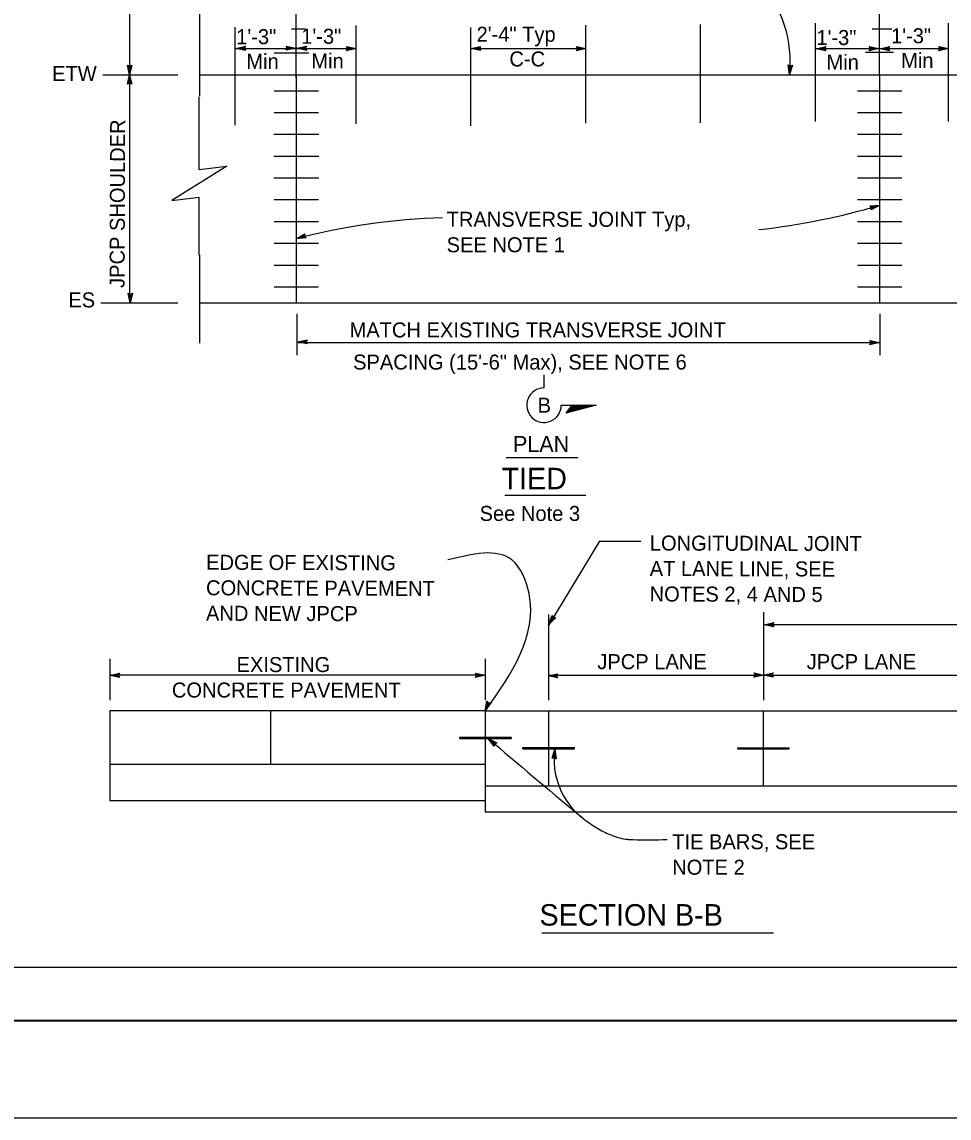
# Model space of a CAD drawing. Extents: x -894 to 866, y -476 to 714.
# Drawn here: x -185 to 247, y -476 to 35 of the extents above; entities that cross this region are included whole.
import ezdxf

# ---------------------------------------------------------------- set-up
doc = ezdxf.new("R2010")
doc.units = 0
for name, color, linetype in [('10 Sheet Format', 7, 'Continuous'), ('22 Misc Cnst Det', 7, 'Continuous'), ('56 Stage 3 Anno', 7, 'Continuous'), ('57 Undefined', 7, 'Continuous'), ('60 Nongeo Data', 7, 'Continuous')]:
    doc.layers.add(name, color=color, linetype=linetype)

msp = doc.modelspace()

# ---------------------------------------------------------------- linework, layer by layer
at = {"layer": '10 Sheet Format'}
for p, q in [((-813.45, -406.04), (811.55, -406.04)), ((-863.43, -431.04), (836.57, -431.04))]:
    msp.add_line(p, q, dxfattribs=at)
for points in [[(-894.04, 713.55), (865.96, 713.55), (865.96, -476.45), (-894.04, -476.45)], [(-863.43, 668.96), (836.59, 668.96), (836.59, -431.03), (-863.43, -431.03)]]:
    msp.add_lwpolyline(points, close=True, dxfattribs=at)
at = {"layer": '22 Misc Cnst Det'}
for p, q in [((58.53, -136.1), (58.53, -129.98)), ((66.56, -144.13), (82.84, -144.13)), ((82.84, -144.13), (68.63, -147.76)), ((71.56, -144.13), (68.63, -147.76)), ((81.67, -144.13), (68.93, -147.38)), ((80.5, -144.13), (69.24, -147.01)), ((79.34, -144.13), (69.54, -146.63)), ((78.17, -144.13), (69.85, -146.26)), ((77, -144.13), (70.15, -145.88)), ((75.83, -144.13), (70.45, -145.5)), ((74.66, -144.13), (70.76, -145.13)), ((73.49, -144.13), (71.06, -144.75)), ((72.32, -144.13), (71.37, -144.38))]:
    msp.add_line(p, q, dxfattribs=at)
msp.add_arc((58.53, -144.13), 8.04, 89.9995, 360, dxfattribs=at)
at = {"layer": '56 Stage 3 Anno'}
for p, q in [((-102.07, 114.39), (-102.07, -0.05)), ((-85.33, 22.13), (-29.02, 22.13)), ((-85.13, 22.2), (-80.63, 23.19)), ((-80.63, 21.19), (-85.13, 22.2)), ((-85.13, 22.2), (-85.13, 22.2)), ((-80.79, 21.46), (-84.09, 22.2)), ((-84.08, 22.2), (-80.8, 22.92)), ((-83.05, 22.2), (-80.94, 22.66)), ((-80.96, 21.73), (-83.05, 22.2)), ((-82.02, 22.19), (-81.11, 22.4)), ((-81.1, 21.99), (-82.02, 22.19)), ((-80.63, 23.19), (-81.23, 22.2)), ((-81.23, 22.2), (-80.63, 21.19)), ((-80.63, 23.19), (-80.63, 23.19)), ((-80.63, 21.19), (-80.63, 21.19)), ((-60.99, 22.32), (-61.59, 23.32)), ((-61.59, 23.32), (-61.59, 23.32)), ((-61.59, 23.32), (-57.09, 22.32)), ((-57.09, 22.32), (-61.59, 21.32)), ((-61.59, 21.32), (-60.99, 22.32)), ((-61.59, 21.32), (-61.59, 21.32)), ((-61.43, 23.06), (-58.13, 22.32)), ((-58.13, 22.31), (-61.41, 21.59)), ((-59.16, 22.32), (-61.28, 21.85)), ((-61.25, 22.79), (-59.16, 22.32)), ((-61.12, 22.53), (-60.2, 22.32)), ((-60.2, 22.32), (-61.11, 22.12)), ((-57.09, 22.32), (-57.09, 22.32)), ((-56.57, 22.28), (-52.07, 23.27)), ((-52.07, 21.27), (-56.57, 22.28)), ((-56.57, 22.28), (-56.57, 22.28)), ((-52.24, 21.54), (-55.54, 22.28)), ((-55.53, 22.28), (-52.25, 23)), ((-54.5, 22.28), (-52.38, 22.74)), ((-52.41, 21.81), (-54.5, 22.28)), ((-53.47, 22.27), (-52.56, 22.48)), ((-52.54, 22.07), (-53.47, 22.27)), ((-52.07, 23.27), (-52.67, 22.28)), ((-52.67, 22.28), (-52.07, 21.27)), ((-52.07, 23.27), (-52.07, 23.27)), ((-52.07, 21.27), (-52.07, 21.27)), ((-32.91, 22.11), (-33.51, 23.12)), ((-33.51, 23.12), (-33.51, 23.12)), ((-33.51, 23.12), (-29.01, 22.11)), ((-29.01, 22.11), (-33.51, 21.12)), ((-33.51, 21.12), (-32.91, 22.11)), ((-33.51, 21.12), (-33.51, 21.12)), ((-33.35, 22.85), (-30.05, 22.11)), ((-30.05, 22.11), (-33.34, 21.39)), ((-31.08, 22.11), (-33.2, 21.65)), ((-33.17, 22.58), (-31.08, 22.11)), ((-33.04, 22.32), (-32.12, 22.12)), ((-32.12, 22.12), (-33.03, 21.91)), ((-29.01, 22.11), (-29.01, 22.11)), ((24.46, 22.17), (28.96, 23.16)), ((28.96, 21.16), (24.46, 22.17)), ((24.46, 22.17), (24.46, 22.17)), ((24.48, 22.13), (77.98, 22.13)), ((28.79, 21.43), (25.49, 22.17)), ((25.5, 22.17), (28.78, 22.9)), ((26.53, 22.17), (28.65, 22.63)), ((28.62, 21.7), (26.53, 22.17)), ((27.56, 22.16), (28.47, 22.37)), ((28.49, 21.96), (27.56, 22.16)), ((28.96, 23.16), (28.36, 22.17)), ((28.36, 22.17), (28.96, 21.16)), ((28.96, 23.16), (28.96, 23.16)), ((28.96, 21.16), (28.96, 21.16)), ((74.28, 22.12), (73.68, 23.12)), ((73.68, 23.12), (73.68, 23.12)), ((73.68, 23.12), (78.18, 22.12)), ((78.18, 22.12), (73.68, 21.12)), ((73.68, 21.12), (74.28, 22.12)), ((73.68, 21.12), (73.68, 21.12)), ((73.85, 22.86), (77.15, 22.12)), ((77.14, 22.12), (73.86, 21.39)), ((76.11, 22.12), (73.99, 21.65)), ((74.02, 22.59), (76.11, 22.12)), ((74.15, 22.33), (75.08, 22.12)), ((75.08, 22.12), (74.17, 21.92)), ((78.18, 22.12), (78.18, 22.12)), ((184.98, 22.13), (246.98, 22.13)), ((185.28, 22.08), (189.78, 23.08)), ((189.78, 21.07), (185.28, 22.08)), ((185.28, 22.08), (185.28, 22.08)), ((189.62, 21.34), (186.32, 22.08)), ((186.33, 22.08), (189.61, 22.81)), ((187.36, 22.08), (189.48, 22.55)), ((189.45, 21.61), (187.36, 22.08)), ((188.39, 22.08), (189.3, 22.28)), ((189.31, 21.87), (188.39, 22.08)), ((189.78, 23.08), (189.18, 22.08)), ((189.18, 22.08), (189.78, 21.07)), ((189.78, 23.08), (189.78, 23.08)), ((189.78, 21.07), (189.78, 21.07)), ((210.6, 22.11), (210, 23.12)), ((210, 23.12), (210, 23.12)), ((210, 23.12), (214.5, 22.11)), ((214.5, 22.11), (210, 21.12)), ((210, 21.12), (210.6, 22.11)), ((210, 21.12), (210, 21.12)), ((210.16, 22.85), (213.47, 22.11)), ((213.46, 22.11), (210.18, 21.39)), ((212.43, 22.11), (210.31, 21.65)), ((210.34, 22.58), (212.43, 22.11)), ((210.47, 22.32), (211.39, 22.12)), ((211.39, 22.12), (210.49, 21.91)), ((214.5, 22.11), (214.5, 22.11)), ((214.93, 22.07), (219.43, 23.07)), ((219.43, 21.07), (214.93, 22.07)), ((214.93, 22.07), (214.93, 22.07)), ((219.27, 21.33), (215.97, 22.07)), ((215.98, 22.08), (219.26, 22.8)), ((217.01, 22.07), (219.12, 22.54)), ((219.1, 21.6), (217.01, 22.07)), ((218.04, 22.07), (218.95, 22.27)), ((218.96, 21.86), (218.04, 22.07)), ((219.43, 23.07), (218.83, 22.07)), ((218.83, 22.07), (219.43, 21.07)), ((219.43, 23.07), (219.43, 23.07)), ((219.43, 21.07), (219.43, 21.07)), ((243.02, 22.11), (242.42, 23.12)), ((242.42, 23.12), (242.42, 23.12)), ((242.42, 23.12), (246.92, 22.11)), ((246.92, 22.11), (242.42, 21.12)), ((242.42, 21.12), (243.02, 22.11)), ((242.42, 21.12), (242.42, 21.12)), ((242.58, 22.85), (245.88, 22.11)), ((245.87, 22.11), (242.59, 21.39)), ((244.84, 22.11), (242.73, 21.65)), ((242.75, 22.58), (244.84, 22.11)), ((242.89, 22.32), (243.81, 22.12)), ((243.81, 22.12), (242.9, 21.91)), ((246.92, 22.11), (246.92, 22.11)), ((-134.59, 9.96), (-135.58, 14.46)), ((-135.58, 14.46), (-135.58, 14.46)), ((-135.58, 14.46), (-134.59, 13.86)), ((-134.59, 11), (-135.31, 14.28)), ((-134.58, 12.03), (-135.05, 14.15)), ((-134.58, 13.07), (-134.78, 13.98)), ((-134.59, 13.86), (-133.58, 14.46)), ((-133.58, 14.46), (-134.59, 9.96)), ((-133.85, 14.3), (-134.59, 11)), ((-134.12, 14.12), (-134.58, 12.03)), ((-134.38, 13.99), (-134.58, 13.07)), ((-133.58, 14.46), (-133.58, 14.46)), ((172.88, 9.98), (172.35, 14.56)), ((172.35, 14.56), (172.35, 14.56)), ((172.35, 14.56), (173.28, 13.86)), ((172.99, 11.02), (172.6, 14.36)), ((173.1, 12.04), (172.85, 14.2)), ((174.34, 14.36), (172.88, 9.98)), ((174.06, 14.22), (172.99, 11.01)), ((173.78, 14.08), (173.1, 12.04)), ((173.2, 13.07), (173.1, 14)), ((173.5, 13.97), (173.2, 13.07)), ((173.28, 13.86), (174.34, 14.36)), ((174.34, 14.36), (174.34, 14.36)), ((-135.59, 5.46), (-134.59, 9.96)), ((-134.59, 6.06), (-135.59, 5.46)), ((-135.59, 5.46), (-135.59, 5.46)), ((-135.32, 5.62), (-134.59, 8.93)), ((-135.05, 5.8), (-134.59, 7.89)), ((-134.79, 5.93), (-134.59, 6.85)), ((-134.59, 9.96), (-134.59, 9.96)), ((-134.59, 9.96), (-134.59, 9.96)), ((-134.59, 9.96), (-133.59, 5.46)), ((-134.59, 7.89), (-134.12, 5.77)), ((-134.59, 6.85), (-134.39, 5.95)), ((-133.59, 5.46), (-134.59, 6.06)), ((-134.58, 8.92), (-133.86, 5.64)), ((-133.59, 5.46), (-133.59, 5.46)), ((172.88, 9.98), (172.88, 9.98)), ((210.33, -51.19), (214.93, -50.87)), ((214.93, -50.87), (210.9, -53.11)), ((214.93, -50.87), (214.93, -50.87)), ((211.19, -51.98), (210.33, -51.19)), ((210.33, -51.19), (210.33, -51.19)), ((210.57, -51.4), (213.94, -51.17)), ((210.81, -51.61), (212.95, -51.46)), ((210.9, -53.11), (211.19, -51.98)), ((210.9, -53.11), (210.9, -53.11)), ((213.93, -51.17), (211, -52.8)), ((211.01, -51.82), (211.95, -51.75)), ((212.95, -51.46), (211.05, -52.51)), ((211.95, -51.75), (211.14, -52.2)), ((-56.9, -66.55), (-52.92, -64.21)), ((-52.3, -66.11), (-56.9, -66.55)), ((-52.54, -65.91), (-55.91, -66.23)), ((-55.9, -66.22), (-53.01, -64.52)), ((-54.92, -65.91), (-53.05, -64.81)), ((-52.79, -65.71), (-54.92, -65.91)), ((-53.94, -65.59), (-53.14, -65.12)), ((-53, -65.5), (-53.94, -65.59)), ((-52.92, -64.21), (-53.19, -65.34)), ((-53.19, -65.34), (-52.3, -66.11)), ((-52.92, -64.21), (-52.92, -64.21)), ((-52.3, -66.11), (-52.3, -66.11)), ((-56.9, -66.55), (-56.9, -66.55)), ((-102.07, -74.07), (-102.07, -115.16)), ((-134.26, -96.46), (-135.25, -91.96)), ((-135.25, -91.96), (-135.25, -91.96)), ((-135.25, -91.96), (-134.26, -92.56)), ((-134.26, -92.56), (-133.25, -91.96)), ((-133.25, -91.96), (-134.26, -96.46)), ((-133.25, -91.96), (-133.25, -91.96)), ((-134.26, -95.42), (-134.98, -92.14)), ((-134.25, -94.39), (-134.72, -92.27)), ((-134.25, -93.35), (-134.45, -92.44)), ((-134.26, -96.46), (-134.26, -96.46)), ((-133.52, -92.12), (-134.25, -95.42)), ((-133.79, -92.3), (-134.25, -94.39)), ((-134.05, -92.43), (-134.25, -93.35)), ((-56.28, -114.58), (-51.78, -113.58)), ((-51.78, -115.59), (-56.28, -114.58)), ((-56.28, -114.58), (-56.28, -114.58)), ((-51.95, -115.32), (-55.25, -114.58)), ((-55.24, -114.58), (-51.96, -113.85)), ((-54.21, -114.58), (-52.09, -114.11)), ((-52.12, -115.05), (-54.21, -114.58)), ((-53.18, -114.58), (-52.27, -114.38)), ((-52.25, -114.79), (-53.18, -114.58)), ((-51.78, -113.58), (-52.38, -114.58)), ((-52.38, -114.58), (-51.78, -115.59)), ((-51.78, -113.58), (-51.78, -113.58)), ((-51.78, -115.59), (-51.78, -115.59)), ((210.96, -114.97), (210.36, -113.97)), ((210.36, -113.97), (210.36, -113.97)), ((210.36, -113.97), (214.86, -114.97)), ((214.86, -114.97), (210.36, -115.97)), ((210.36, -115.97), (210.96, -114.97)), ((210.36, -115.97), (210.36, -115.97)), ((210.52, -114.23), (213.82, -114.97)), ((213.82, -114.98), (210.54, -115.7)), ((212.79, -114.97), (210.67, -115.44)), ((210.7, -114.5), (212.79, -114.97)), ((210.83, -114.76), (211.75, -114.97)), ((211.75, -114.97), (210.85, -115.17)), ((214.86, -114.97), (214.86, -114.97)), ((84.43, -207.46), (103.63, -207.46)), ((60.67, -241.65), (60.67, -281.64)), ((62.32, -242.11), (62.32, -242.11)), ((63.96, -243.19), (63.96, -243.19)), ((160.82, -240.56), (160.82, -281.64)), ((60.69, -246.34), (60.69, -246.34)), ((160.82, -246.43), (350.46, -246.43)), ((161.11, -246.45), (161.11, -246.45)), ((165.54, -245.47), (165.54, -245.47)), ((165.54, -247.44), (165.54, -247.44)), ((-143.85, -262.3), (-143.85, -281.63)), ((31.15, -262.42), (31.15, -281.64)), ((31.15, -270.05), (-143.85, -270.05)), ((-143.71, -270.07), (-143.71, -270.07)), ((-139.28, -269.09), (-139.28, -269.09)), ((26.61, -269.06), (26.61, -269.06)), ((31.04, -270.05), (31.04, -270.05)), ((60.46, -270.28), (60.46, -270.28)), ((61.15, -269.91), (162.79, -269.91)), ((64.89, -269.3), (64.89, -269.3)), ((156.44, -268.92), (156.44, -268.92)), ((160.85, -269.91), (160.85, -269.91)), ((160.87, -269.91), (160.87, -269.91)), ((162.91, -269.91), (337.55, -269.91)), ((165.28, -268.93), (165.28, -268.93)), ((-139.28, -271.06), (-139.28, -271.06)), ((26.61, -271.03), (26.61, -271.03)), ((64.89, -271.27), (64.89, -271.27)), ((156.44, -270.89), (156.44, -270.89)), ((165.28, -270.9), (165.28, -270.9)), ((31.89, -282.15), (31.89, -282.15)), ((33.72, -282.89), (33.72, -282.89)), ((-143.85, -286.63), (-143.85, -328.63)), ((-68.85, -286.63), (-68.85, -311.63)), ((31.15, -286.63), (31.15, -333.64)), ((31.15, -286.63), (31.15, -286.63)), ((19.15, -298.83), (19.15, -299.43)), ((32.54, -299.45), (32.54, -299.45)), ((36.59, -301.49), (36.59, -301.49)), ((43.15, -298.83), (43.15, -299.43)), ((35.34, -303.01), (35.34, -303.01)), ((63.6, -304.4), (63.6, -304.4)), ((62.27, -308.74), (62.27, -308.74)), ((64.23, -308.9), (64.23, -308.9))]:
    msp.add_line(p, q, dxfattribs=at)
for points in [[(63.96, -243.19), (60.69, -246.34), (62.32, -242.11), (62.45, -242.38), (61.25, -245.48), (63.65, -243.18), (63.35, -243.17), (61.82, -244.64), (62.58, -242.66), (62.71, -242.93), (62.38, -243.79), (63.04, -243.15), (62.81, -243.14), (62.32, -242.11), (62.81, -243.14)], [(165.54, -247.44), (161.11, -246.45), (165.54, -245.47), (165.38, -245.73), (162.14, -246.45), (165.38, -247.18), (165.23, -246.92), (163.15, -246.45), (165.22, -245.99), (165.07, -246.25), (164.17, -246.45), (165.07, -246.65), (164.95, -246.45), (165.54, -245.47), (164.95, -246.45)], [(-139.28, -271.06), (-143.71, -270.07), (-139.28, -269.09), (-139.43, -269.35), (-142.68, -270.07), (-139.43, -270.8), (-139.59, -270.54), (-141.67, -270.07), (-139.59, -269.61), (-139.75, -269.87), (-140.65, -270.07), (-139.75, -270.27), (-139.87, -270.07), (-139.28, -269.09), (-139.87, -270.07)], [(26.61, -269.06), (31.04, -270.05), (26.61, -271.03), (26.77, -270.77), (30.01, -270.05), (26.77, -269.32), (26.93, -269.58), (29, -270.05), (26.93, -270.51), (27.09, -270.24), (27.98, -270.04), (27.08, -269.84), (27.2, -270.05), (26.61, -271.03), (27.2, -270.05)], [(64.89, -271.27), (60.46, -270.28), (64.89, -269.3), (64.73, -269.56), (61.49, -270.28), (64.74, -271.01), (64.58, -270.75), (62.5, -270.28), (64.58, -269.82), (64.42, -270.08), (63.52, -270.28), (64.42, -270.48), (64.3, -270.28), (64.89, -269.3), (64.3, -270.28)], [(156.44, -268.92), (160.87, -269.91), (156.44, -270.89), (156.6, -270.63), (159.85, -269.91), (156.6, -269.18), (156.76, -269.44), (158.83, -269.91), (156.76, -270.37), (156.92, -270.11), (157.81, -269.91), (156.91, -269.71), (157.04, -269.91), (156.44, -270.89), (157.04, -269.91)], [(165.28, -270.9), (160.85, -269.91), (165.28, -268.93), (165.12, -269.19), (161.87, -269.91), (165.12, -270.64), (164.96, -270.38), (162.89, -269.91), (164.96, -269.45), (164.8, -269.71), (163.91, -269.91), (164.81, -270.11), (164.69, -269.91), (165.28, -268.93), (164.69, -269.91)], [(33.72, -282.89), (31.15, -286.63), (31.89, -282.15), (32.07, -282.4), (31.53, -285.67), (33.42, -282.93), (33.12, -282.98), (31.91, -284.74), (32.26, -282.64), (32.44, -282.88), (32.29, -283.79), (32.81, -283.03), (32.58, -283.07), (31.89, -282.15), (32.58, -283.07)], [(35.34, -303.01), (32.54, -299.45), (36.59, -301.49), (36.3, -301.59), (33.33, -300.09), (35.39, -302.71), (35.43, -302.41), (34.11, -300.74), (36.01, -301.69), (35.72, -301.8), (34.9, -301.38), (35.47, -302.11), (35.51, -301.88), (36.59, -301.49), (35.51, -301.88)], [(62.27, -308.74), (63.6, -304.4), (64.23, -308.9), (63.98, -308.72), (63.52, -305.43), (62.54, -308.61), (62.81, -308.47), (63.44, -306.44), (63.73, -308.54), (63.49, -308.36), (63.36, -307.45), (63.09, -308.33), (63.3, -308.23), (64.23, -308.9), (63.3, -308.23)]]:
    msp.add_lwpolyline(points, close=True, dxfattribs=at)
for centre, major_axis, ratio, start_param, end_param in [((164.42, 0.57), (141.07, 22.78), 0.430451, 4.602079, 5.008279), ((-18.24, -81.03), (-81.71, -11.16), 0.264451, 4.307181, 5.168753)]:
    msp.add_ellipse(centre, major_axis=major_axis, ratio=ratio, start_param=start_param, end_param=end_param, dxfattribs=at)
at = {"layer": '57 Undefined'}
for p, q in [((40.96, -168.47), (74.33, -168.47)), ((40.3, -186.12), (78.05, -186.12)), ((57.54, -390.16), (165.5, -390.16))]:
    msp.add_line(p, q, dxfattribs=at)
at = {"layer": '60 Nongeo Data'}
for p, q in [((-134.58, 276.46), (-134.58, -96.46)), ((-56.88, 8.49), (-56.88, 144.37)), ((214.89, 9.95), (214.89, 144.37)), ((-85.33, -13.64), (-85.33, 32.11)), ((-59.17, 31.4), (-52.54, 31.4)), ((-29.02, -12.91), (-29.02, 32.84)), ((24.48, -13.82), (24.48, 31.93)), ((77.98, -12.72), (77.98, 33.02)), ((131.44, -12.46), (131.44, 33.28)), ((184.98, -11.81), (184.98, 33.93)), ((211.4, 31.27), (220.58, 31.27)), ((246.98, -11.81), (246.98, 33.93)), ((208.34, 20.49), (221.4, 20.49)), ((-67.18, 20.14), (-51.01, 20.14)), ((-147.09, 9.96), (-112.07, 9.96)), ((-102.07, 9.96), (269.43, 9.96)), ((-56.85, -96.46), (-56.85, 9.96)), ((204.6, 9.95), (225.27, 9.95)), ((214.93, -96.46), (214.93, 9.96)), ((-67.17, 2.48), (-46.51, 2.48)), ((204.6, 2.48), (225.27, 2.48)), ((-102.08, -34.28), (-102.08, -0.38)), ((-67.17, -7.67), (-46.51, -7.67)), ((204.6, -7.67), (225.27, -7.67)), ((-67.31, -17.83), (-46.39, -17.83)), ((204.6, -17.83), (225.27, -17.83)), ((204.6, -17.83), (225.27, -17.83)), ((-67.31, -27.99), (-46.39, -27.99)), ((204.6, -27.99), (225.27, -27.99)), ((209.68, -27.99), (220.09, -27.99)), ((-67.31, -38.15), (-46.39, -38.15)), ((204.6, -38.15), (225.27, -38.15)), ((207.39, -38.15), (221.58, -38.15)), ((-102.08, -74.15), (-102.08, -47.08)), ((-67.17, -48.3), (-46.51, -48.3)), ((204.6, -48.3), (225.27, -48.3)), ((-67.17, -58.46), (-46.51, -58.46)), ((204.6, -58.46), (225.27, -58.46)), ((-67.17, -68.62), (-46.51, -68.62)), ((204.6, -68.62), (225.27, -68.62)), ((-67.17, -78.78), (-46.51, -78.78)), ((204.6, -78.78), (225.27, -78.78)), ((-67.17, -88.93), (-46.51, -88.93)), ((204.6, -88.93), (225.27, -88.93)), ((-147.98, -96.46), (-112.07, -96.46)), ((-102.07, -96.46), (269.35, -96.46)), ((-56.66, -101.46), (-56.66, -120.8)), ((214.93, -101.46), (214.93, -120.8)), ((-56.03, -114.97), (215.16, -114.97)), ((84.43, -207.46), (60.71, -246.47)), ((31.15, -286.63), (-143.85, -286.63)), ((31.15, -286.64), (338.12, -286.64)), ((60.72, -321.64), (60.72, -286.64)), ((160.83, -321.64), (160.83, -286.64)), ((19.15, -298.83), (43.15, -298.83)), ((19.15, -299.43), (43.15, -299.43)), ((48.72, -303.76), (72.72, -303.76)), ((48.72, -304.36), (48.72, -303.76)), ((48.72, -304.36), (72.72, -304.36)), ((72.72, -304.36), (72.72, -303.76)), ((148.83, -303.79), (172.83, -303.79)), ((148.83, -304.39), (148.83, -303.79)), ((148.83, -304.39), (172.83, -304.39)), ((172.83, -304.34), (172.83, -303.79)), ((31.15, -311.63), (-143.85, -311.63)), ((31.15, -321.64), (338.12, -321.64)), ((31.15, -328.63), (-143.85, -328.63)), ((31.15, -333.64), (338.12, -333.64))]:
    msp.add_line(p, q, dxfattribs=at)
msp.add_lwpolyline([(-102.08, -34.28), (-89.28, -32.68), (-114.88, -48.68), (-102.08, -47.08)], dxfattribs=at)
msp.add_arc((97.46, -309.42), 34.24, 171.4394, 232.3592, dxfattribs=at)
msp.add_ellipse((109.96, 16.25), major_axis=(63.27, 0), ratio=0.930594, start_param=6.176165, end_param=7.753645, dxfattribs=at)
for points in [[(31.15, -286.64), (51.54, -231.84), (43.54, -216.27), (13.75, -216.27)], [(32.53, -299.45), (74.37, -334.79), (77.14, -337.04), (80.07, -339.19), (86.33, -342.98), (93, -345.63), (96.45, -346.37), (98.19, -346.56), (99.95, -346.63), (115.86, -346.63)]]:
    msp.add_spline(points, degree=3, dxfattribs=at)

# ---------------------------------------------------------------- texts
at = {"layer": '57 Undefined'}
for s, height, p in [('1\'-3"', 7, (-84.88, 24.18)), ('1\'-3"', 7, (-54.59, 24.35)), ('2\'-4" Typ', 7, (27.11, 25.3)), ('1\'-3"', 7, (185.45, 23.77)), ('1\'-3"', 7, (220.22, 24.59)), ('C-C', 7, (42.4, 13.8)), ('Min', 7, (224.93, 13.09)), ('Min', 7, (-80.16, 12.68)), ('Min', 7, (-49.87, 12.85)), ('Min', 7, (190.16, 12.27)), ('ETW', 7, (-170.68, 6.97)), ('TRANSVERSE JOINT Typ,', 7, (13.16, -60.96)), ('SEE NOTE 1', 7, (13.16, -72.84)), ('ES', 7, (-163.11, -98.52)), ('MATCH EXISTING TRANSVERSE JOINT', 7, (-32.08, -112.52)), ('SPACING (15\'-6" Max), SEE NOTE 6', 7, (-30.42, -127.52)), ('B', 7, (55.55, -147.62)), ('PLAN', 7.5, (44.08, -165.96)), ('TIED', 10, (38.75, -183.31)), ('See Note 3', 7, (28.52, -198.09)), ('JPCP LANE', 7, (83.37, -267.18)), ('JPCP LANE', 7, (180.96, -267.18)), ('EXISTING ', 7, (-84.74, -268.53)), ('CONCRETE PAVEMENT', 7, (-114.86, -280.4)), ('TIE BARS, SEE', 7, (118.26, -351.12)), ('NOTE 2', 7, (118.26, -363)), ('SECTION B-B', 10, (56.41, -386.72))]:
    msp.add_text(s, height=height, dxfattribs=at).set_placement(p)
for s, rotation, p in [('JPCP SHOULDER', 89.7918, (-136.9, -89.46)), ('LONGITUDINAL JOINT', 359.8239, (107.81, -211.86)), ('EDGE OF EXISTING', 359.8239, (-98.92, -220.85)), ('AT LANE LINE, SEE', 359.8239, (107.77, -223.73)), ('CONCRETE PAVEMENT', 359.8239, (-98.96, -232.73)), ('NOTES 2, 4 AND 5', 359.8239, (107.73, -235.61)), ('AND NEW JPCP', 359.8239, (-98.99, -244.6))]:
    msp.add_text(s, height=7, rotation=rotation, dxfattribs=at).set_placement(p)

doc.saveas('drawing.dxf')
